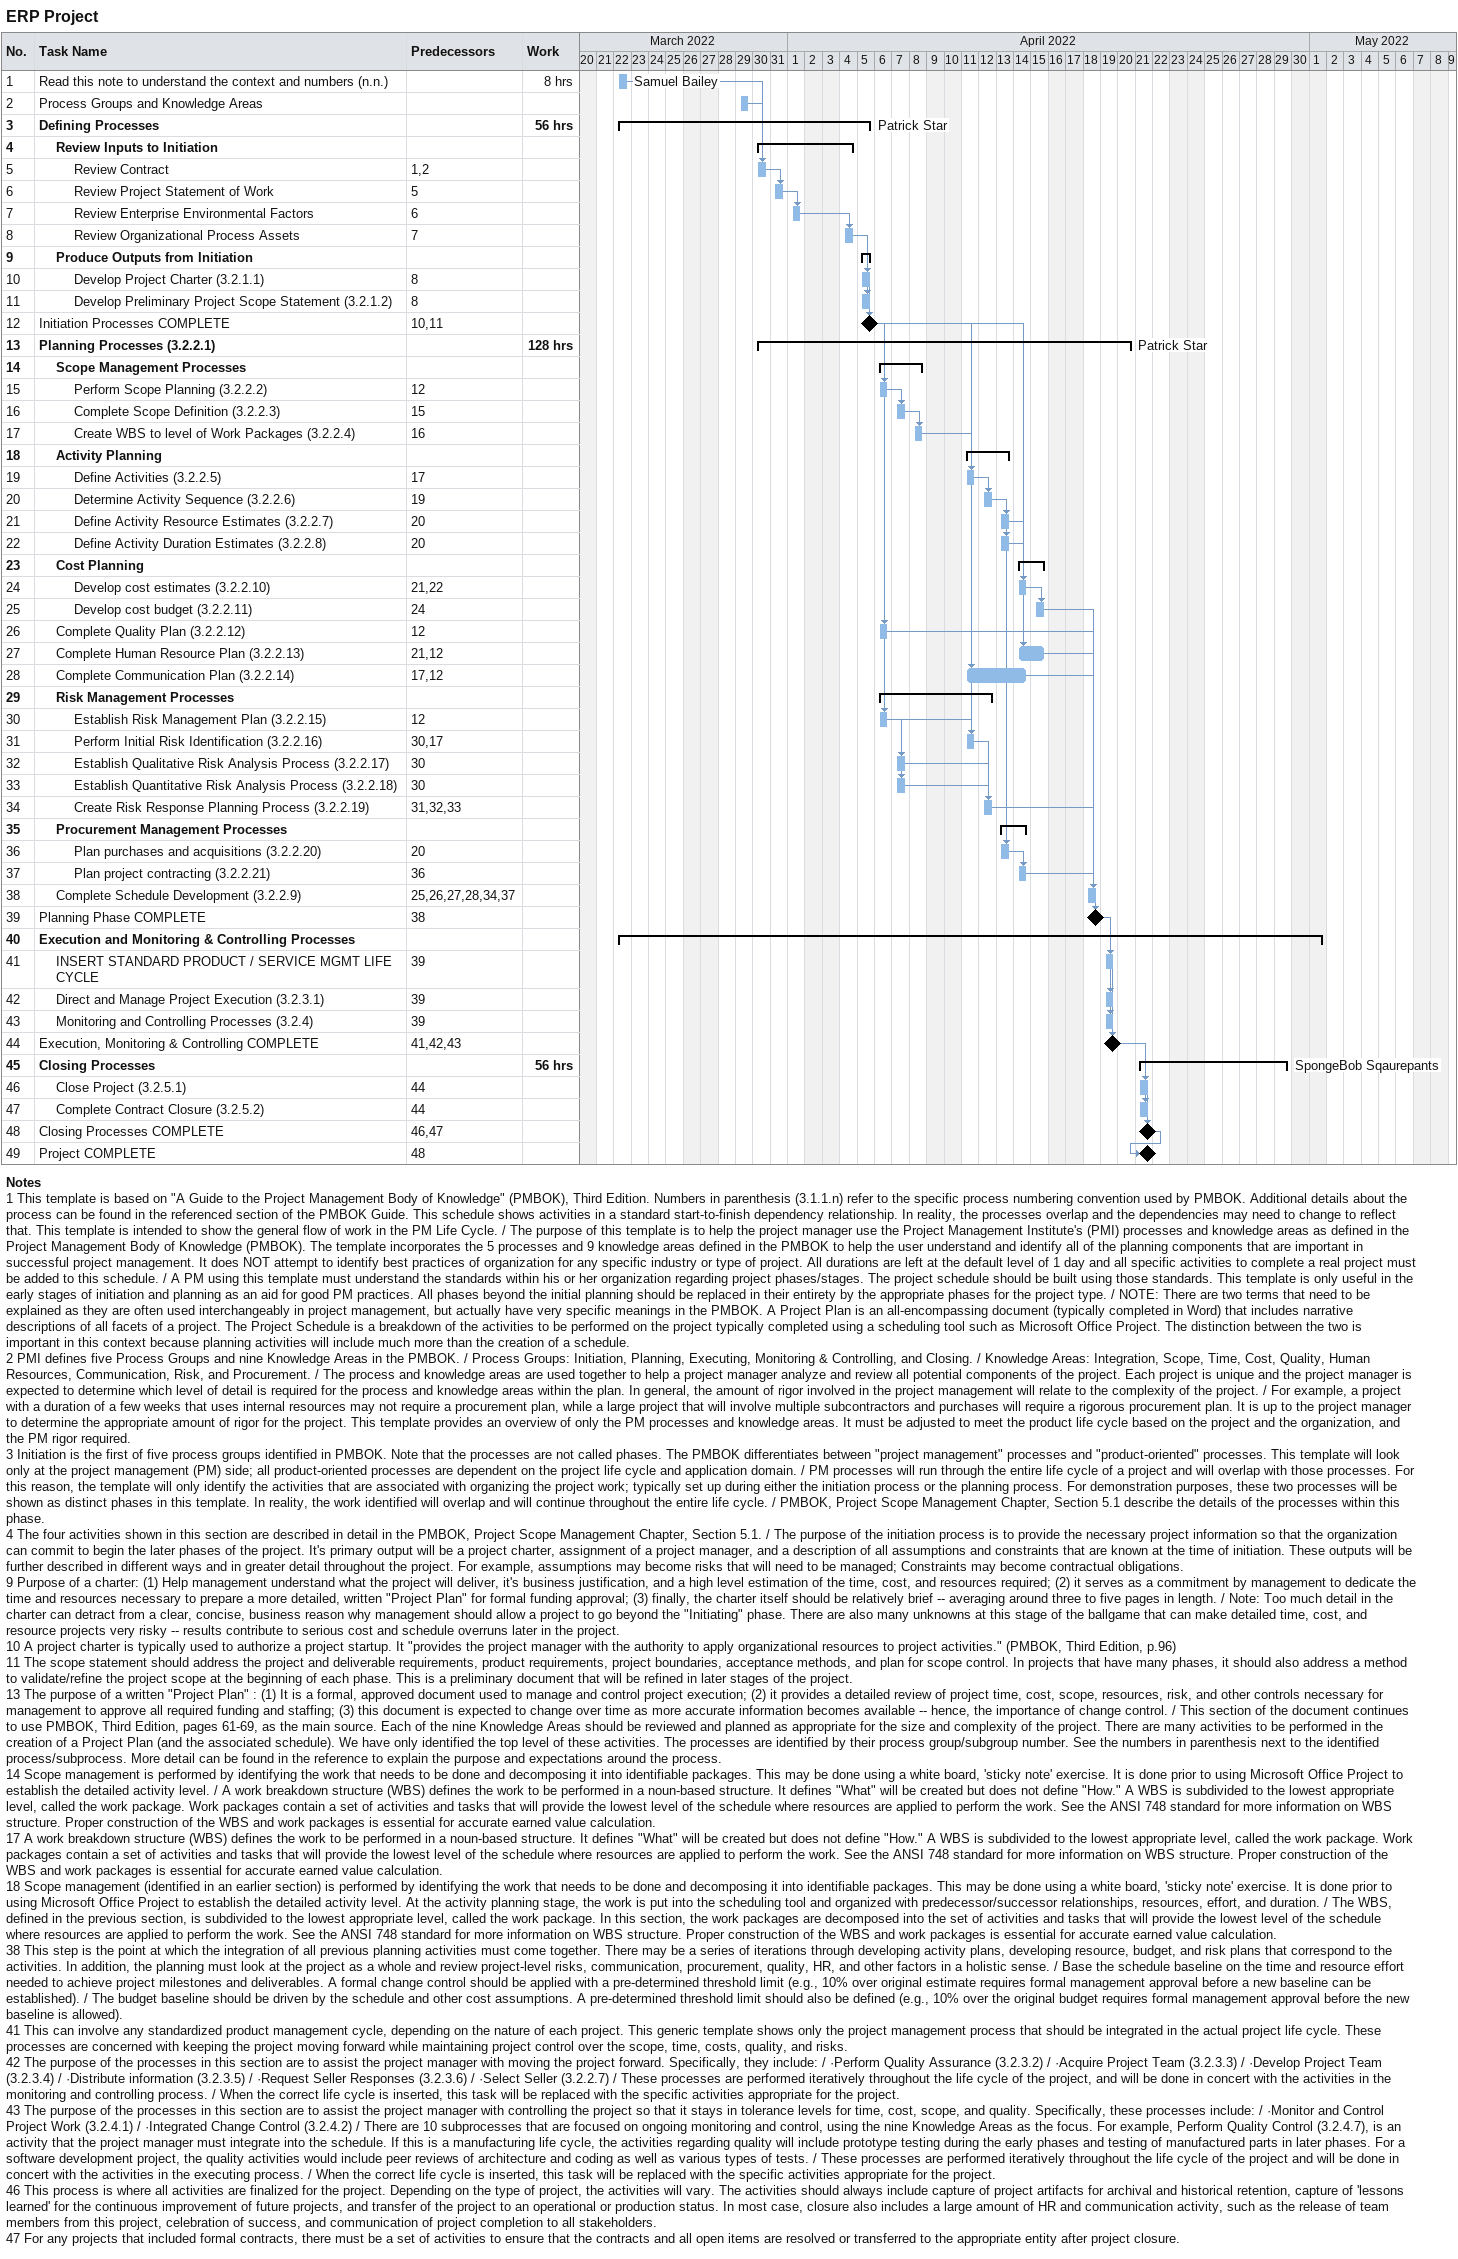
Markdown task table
ERP Project

| ID | Level | Task | Start | Finish | Predecessors | Resources | Work (h) |
|---|---|---|---|---|---|---|---|
| 1 | 1 | Read this note to understand the context and numbers (n.n.) | 2022-03-22 | 2022-03-22 |  | Samuel Bailey | 8 |
| 2 | 1 | Process Groups and Knowledge Areas | 2022-03-29 | 2022-03-29 |  |  |  |
| 3 | 1 | **Defining Processes** | 2022-03-22 | 2022-04-05 |  | Patrick Star | 56 |
| 4 | 2 | **Review Inputs to Initiation** | 2022-03-30 | 2022-04-04 |  |  |  |
| 5 | 3 | Review Contract | 2022-03-30 | 2022-03-30 | 1, 2 |  |  |
| 6 | 3 | Review Project Statement of Work | 2022-03-31 | 2022-03-31 | 5 |  |  |
| 7 | 3 | Review Enterprise Environmental Factors | 2022-04-01 | 2022-04-01 | 6 |  |  |
| 8 | 3 | Review Organizational Process Assets | 2022-04-04 | 2022-04-04 | 7 |  |  |
| 9 | 2 | **Produce Outputs from Initiation** | 2022-04-05 | 2022-04-05 |  |  |  |
| 10 | 3 | Develop Project Charter (3.2.1.1) | 2022-04-05 | 2022-04-05 | 8 |  |  |
| 11 | 3 | Develop Preliminary Project Scope Statement (3.2.1.2) | 2022-04-05 | 2022-04-05 | 8 |  |  |
| 12 | 1 | Initiation Processes COMPLETE (milestone) | 2022-04-05 | 2022-04-05 | 10, 11 |  |  |
| 13 | 1 | **Planning Processes (3.2.2.1)** | 2022-03-30 | 2022-04-20 |  | Patrick Star | 128 |
| 14 | 2 | **Scope Management Processes** | 2022-04-06 | 2022-04-08 |  |  |  |
| 15 | 3 | Perform Scope Planning (3.2.2.2) | 2022-04-06 | 2022-04-06 | 12 |  |  |
| 16 | 3 | Complete Scope Definition (3.2.2.3) | 2022-04-07 | 2022-04-07 | 15 |  |  |
| 17 | 3 | Create WBS to level of Work Packages (3.2.2.4) | 2022-04-08 | 2022-04-08 | 16 |  |  |
| 18 | 2 | **Activity Planning** | 2022-04-11 | 2022-04-13 |  |  |  |
| 19 | 3 | Define Activities (3.2.2.5) | 2022-04-11 | 2022-04-11 | 17 |  |  |
| 20 | 3 | Determine Activity Sequence (3.2.2.6) | 2022-04-12 | 2022-04-12 | 19 |  |  |
| 21 | 3 | Define Activity Resource Estimates (3.2.2.7) | 2022-04-13 | 2022-04-13 | 20 |  |  |
| 22 | 3 | Define Activity Duration Estimates (3.2.2.8) | 2022-04-13 | 2022-04-13 | 20 |  |  |
| 23 | 2 | **Cost Planning** | 2022-04-14 | 2022-04-15 |  |  |  |
| 24 | 3 | Develop cost estimates (3.2.2.10) | 2022-04-14 | 2022-04-14 | 21, 22 |  |  |
| 25 | 3 | Develop cost budget (3.2.2.11) | 2022-04-15 | 2022-04-15 | 24 |  |  |
| 26 | 2 | Complete Quality Plan (3.2.2.12) | 2022-04-06 | 2022-04-06 | 12 |  |  |
| 27 | 2 | Complete Human Resource Plan (3.2.2.13) | 2022-04-14 | 2022-04-15 | 21, 12 |  |  |
| 28 | 2 | Complete Communication Plan (3.2.2.14) | 2022-04-11 | 2022-04-14 | 17, 12 |  |  |
| 29 | 2 | **Risk Management Processes** | 2022-04-06 | 2022-04-12 |  |  |  |
| 30 | 3 | Establish Risk Management Plan (3.2.2.15) | 2022-04-06 | 2022-04-06 | 12 |  |  |
| 31 | 3 | Perform Initial Risk Identification (3.2.2.16) | 2022-04-11 | 2022-04-11 | 30, 17 |  |  |
| 32 | 3 | Establish Qualitative Risk Analysis Process (3.2.2.17) | 2022-04-07 | 2022-04-07 | 30 |  |  |
| 33 | 3 | Establish Quantitative Risk Analysis Process (3.2.2.18) | 2022-04-07 | 2022-04-07 | 30 |  |  |
| 34 | 3 | Create Risk Response Planning Process (3.2.2.19) | 2022-04-12 | 2022-04-12 | 31, 32, 33 |  |  |
| 35 | 2 | **Procurement Management Processes** | 2022-04-13 | 2022-04-14 |  |  |  |
| 36 | 3 | Plan purchases and acquisitions (3.2.2.20) | 2022-04-13 | 2022-04-13 | 20 |  |  |
| 37 | 3 | Plan project contracting (3.2.2.21) | 2022-04-14 | 2022-04-14 | 36 |  |  |
| 38 | 2 | Complete Schedule Development (3.2.2.9) | 2022-04-18 | 2022-04-18 | 25, 26, 27, 28, 34, 37 |  |  |
| 39 | 1 | Planning Phase COMPLETE (milestone) | 2022-04-18 | 2022-04-18 | 38 |  |  |
| 40 | 1 | **Execution and Monitoring & Controlling Processes** | 2022-03-22 | 2022-05-01 |  |  |  |
| 41 | 2 | INSERT STANDARD PRODUCT / SERVICE MGMT LIFE CYCLE | 2022-04-19 | 2022-04-19 | 39 |  |  |
| 42 | 2 | Direct and Manage Project Execution (3.2.3.1) | 2022-04-19 | 2022-04-19 | 39 |  |  |
| 43 | 2 | Monitoring and Controlling Processes (3.2.4) | 2022-04-19 | 2022-04-19 | 39 |  |  |
| 44 | 1 | Execution, Monitoring & Controlling COMPLETE (milestone) | 2022-04-19 | 2022-04-19 | 41, 42, 43 |  |  |
| 45 | 1 | **Closing Processes** | 2022-04-21 | 2022-04-29 |  | SpongeBob Sqaurepants | 56 |
| 46 | 2 | Close Project (3.2.5.1) | 2022-04-21 | 2022-04-21 | 44 |  |  |
| 47 | 2 | Complete Contract Closure (3.2.5.2) | 2022-04-21 | 2022-04-21 | 44 |  |  |
| 48 | 1 | Closing Processes COMPLETE (milestone) | 2022-04-21 | 2022-04-21 | 46, 47 |  |  |
| 49 | 1 | Project COMPLETE (milestone) | 2022-04-21 | 2022-04-21 | 48 |  |  |

Notes
- 1: This template is based on "A Guide to the Project Management Body of Knowledge" (PMBOK), Third Edition. Numbers in parenthesis (3.1.1.n) refer to the specific process numbering convention used by PMBOK. Additional details about the process can be found in the referenced section of the PMBOK Guide. This schedule shows activities in a standard start-to-finish dependency relationship. In reality, the processes overlap and the dependencies may need to change to reflect that. This template is intended to show the general flow of work in the PM Life Cycle. / The purpose of this template is to help the project manager use the Project Management Institute's (PMI) processes and knowledge areas as defined in the Project Management Body of Knowledge (PMBOK). The template incorporates the 5 processes and 9 knowledge areas defined in the PMBOK to help the user understand and identify all of the planning components that are important in successful project management. It does NOT attempt to identify best practices of organization for any specific industry or type of project. All durations are left at the default level of 1 day and all specific activities to complete a real project must be added to this schedule. / A PM using this template must understand the standards within his or her organization regarding project phases/stages. The project schedule should be built using those standards. This template is only useful in the early stages of initiation and planning as an aid for good PM practices. All phases beyond the initial planning should be replaced in their entirety by the appropriate phases for the project type. / NOTE: There are two terms that need to be explained as they are often used interchangeably in project management, but actually have very specific meanings in the PMBOK. A Project Plan is an all-encompassing document (typically completed in Word) that includes narrative descriptions of all facets of a project. The Project Schedule is a breakdown of the activities to be performed on the project typically completed using a scheduling tool such as Microsoft Office Project. The distinction between the two is important in this context because planning activities will include much more than the creation of a schedule.
- 2: PMI defines five Process Groups and nine Knowledge Areas in the PMBOK. / Process Groups: Initiation, Planning, Executing, Monitoring & Controlling, and Closing. / Knowledge Areas: Integration, Scope, Time, Cost, Quality, Human Resources, Communication, Risk, and Procurement. / The process and knowledge areas are used together to help a project manager analyze and review all potential components of the project. Each project is unique and the project manager is expected to determine which level of detail is required for the process and knowledge areas within the plan. In general, the amount of rigor involved in the project management will relate to the complexity of the project. / For example, a project with a duration of a few weeks that uses internal resources may not require a procurement plan, while a large project that will involve multiple subcontractors and purchases will require a rigorous procurement plan. It is up to the project manager to determine the appropriate amount of rigor for the project. This template provides an overview of only the PM processes and knowledge areas. It must be adjusted to meet the product life cycle based on the project and the organization, and the PM rigor required.
- 3: Initiation is the first of five process groups identified in PMBOK. Note that the processes are not called phases. The PMBOK differentiates between "project management" processes and "product-oriented" processes. This template will look only at the project management (PM) side; all product-oriented processes are dependent on the project life cycle and application domain. / PM processes will run through the entire life cycle of a project and will overlap with those processes. For this reason, the template will only identify the activities that are associated with organizing the project work; typically set up during either the initiation process or the planning process. For demonstration purposes, these two processes will be shown as distinct phases in this template. In reality, the work identified will overlap and will continue throughout the entire life cycle. / PMBOK, Project Scope Management Chapter, Section 5.1 describe the details of the processes within this phase.
- 4: The four activities shown in this section are described in detail in the PMBOK, Project Scope Management Chapter, Section 5.1. / The purpose of the initiation process is to provide the necessary project information so that the organization can commit to begin the later phases of the project. It's primary output will be a project charter, assignment of a project manager, and a description of all assumptions and constraints that are known at the time of initiation. These outputs will be further described in different ways and in greater detail throughout the project. For example, assumptions may become risks that will need to be managed; Constraints may become contractual obligations.
- 9: Purpose of a charter: (1) Help management understand what the project will deliver, it's business justification, and a high level estimation of the time, cost, and resources required; (2) it serves as a commitment by management to dedicate the time and resources necessary to prepare a more detailed, written "Project Plan" for formal funding approval; (3) finally, the charter itself should be relatively brief -- averaging around three to five pages in length. / Note: Too much detail in the charter can detract from a clear, concise, business reason why management should allow a project to go beyond the "Initiating" phase. There are also many unknowns at this stage of the ballgame that can make detailed time, cost, and resource projects very risky -- results contribute to serious cost and schedule overruns later in the project.
- 10: A project charter is typically used to authorize a project startup. It "provides the project manager with the authority to apply organizational resources to project activities." (PMBOK, Third Edition, p.96)
- 11: The scope statement should address the project and deliverable requirements, product requirements, project boundaries, acceptance methods, and plan for scope control. In projects that have many phases, it should also address a method to validate/refine the project scope at the beginning of each phase. This is a preliminary document that will be refined in later stages of the project.
- 13: The purpose of a written "Project Plan" : (1) It is a formal, approved document used to manage and control project execution; (2) it provides a detailed review of project time, cost, scope, resources, risk, and other controls necessary for management to approve all required funding and staffing; (3) this document is expected to change over time as more accurate information becomes available -- hence, the importance of change control. / This section of the document continues to use PMBOK, Third Edition, pages 61-69, as the main source. Each of the nine Knowledge Areas should be reviewed and planned as appropriate for the size and complexity of the project. There are many activities to be performed in the creation of a Project Plan (and the associated schedule). We have only identified the top level of these activities. The processes are identified by their process group/subgroup number. See the numbers in parenthesis next to the identified process/subprocess. More detail can be found in the reference to explain the purpose and expectations around the process.
- 14: Scope management is performed by identifying the work that needs to be done and decomposing it into identifiable packages. This may be done using a white board, 'sticky note' exercise. It is done prior to using Microsoft Office Project to establish the detailed activity level. / A work breakdown structure (WBS) defines the work to be performed in a noun-based structure. It defines "What" will be created but does not define "How." A WBS is subdivided to the lowest appropriate level, called the work package. Work packages contain a set of activities and tasks that will provide the lowest level of the schedule where resources are applied to perform the work. See the ANSI 748 standard for more information on WBS structure. Proper construction of the WBS and work packages is essential for accurate earned value calculation.
- 17: A work breakdown structure (WBS) defines the work to be performed in a noun-based structure. It defines "What" will be created but does not define "How." A WBS is subdivided to the lowest appropriate level, called the work package. Work packages contain a set of activities and tasks that will provide the lowest level of the schedule where resources are applied to perform the work. See the ANSI 748 standard for more information on WBS structure. Proper construction of the WBS and work packages is essential for accurate earned value calculation.
- 18: Scope management (identified in an earlier section) is performed by identifying the work that needs to be done and decomposing it into identifiable packages. This may be done using a white board, 'sticky note' exercise. It is done prior to using Microsoft Office Project to establish the detailed activity level. At the activity planning stage, the work is put into the scheduling tool and organized with predecessor/successor relationships, resources, effort, and duration. / The WBS, defined in the previous section, is subdivided to the lowest appropriate level, called the work package. In this section, the work packages are decomposed into the set of activities and tasks that will provide the lowest level of the schedule where resources are applied to perform the work. See the ANSI 748 standard for more information on WBS structure. Proper construction of the WBS and work packages is essential for accurate earned value calculation.
- 38: This step is the point at which the integration of all previous planning activities must come together. There may be a series of iterations through developing activity plans, developing resource, budget, and risk plans that correspond to the activities. In addition, the planning must look at the project as a whole and review project-level risks, communication, procurement, quality, HR, and other factors in a holistic sense. / Base the schedule baseline on the time and resource effort needed to achieve project milestones and deliverables. A formal change control should be applied with a pre-determined threshold limit (e.g., 10% over original estimate requires formal management approval before a new baseline can be established). / The budget baseline should be driven by the schedule and other cost assumptions. A pre-determined threshold limit should also be defined (e.g., 10% over the original budget requires formal management approval before the new baseline is allowed).
- 41: This can involve any standardized product management cycle, depending on the nature of each project. This generic template shows only the project management process that should be integrated in the actual project life cycle. These processes are concerned with keeping the project moving forward while maintaining project control over the scope, time, costs, quality, and risks.
- 42: The purpose of the processes in this section are to assist the project manager with moving the project forward. Specifically, they include: / ·Perform Quality Assurance (3.2.3.2) / ·Acquire Project Team (3.2.3.3) / ·Develop Project Team (3.2.3.4) / ·Distribute information (3.2.3.5) / ·Request Seller Responses (3.2.3.6) / ·Select Seller (3.2.2.7) / These processes are performed iteratively throughout the life cycle of the project, and will be done in concert with the activities in the monitoring and controlling process. / When the correct life cycle is inserted, this task will be replaced with the specific activities appropriate for the project.
- 43: The purpose of the processes in this section are to assist the project manager with controlling the project so that it stays in tolerance levels for time, cost, scope, and quality. Specifically, these processes include: / ·Monitor and Control Project Work (3.2.4.1) / ·Integrated Change Control (3.2.4.2) / There are 10 subprocesses that are focused on ongoing monitoring and control, using the nine Knowledge Areas as the focus. For example, Perform Quality Control (3.2.4.7), is an activity that the project manager must integrate into the schedule. If this is a manufacturing life cycle, the activities regarding quality will include prototype testing during the early phases and testing of manufactured parts in later phases. For a software development project, the quality activities would include peer reviews of architecture and coding as well as various types of tests. / These processes are performed iteratively throughout the life cycle of the project and will be done in concert with the activities in the executing process. / When the correct life cycle is inserted, this task will be replaced with the specific activities appropriate for the project.
- 46: This process is where all activities are finalized for the project. Depending on the type of project, the activities will vary. The activities should always include capture of project artifacts for archival and historical retention, capture of 'lessons learned' for the continuous improvement of future projects, and transfer of the project to an operational or production status. In most case, closure also includes a large amount of HR and communication activity, such as the release of team members from this project, celebration of success, and communication of project completion to all stakeholders.
- 47: For any projects that included formal contracts, there must be a set of activities to ensure that the contracts and all open items are resolved or transferred to the appropriate entity after project closure.
